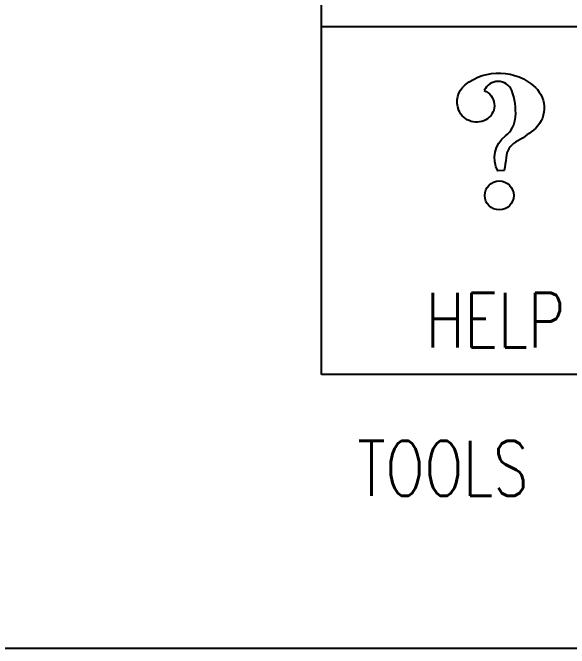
# Model space of a CAD drawing. Extents: x 1.7 to 12.8, y 1.1 to 13.1.
# Drawn here: x 4.274 to 4.917, y 1.067 to 1.801 of the extents above; entities that cross this region are included whole.
import ezdxf
from ezdxf.enums import TextEntityAlignment as Align

# ---------------------------------------------------------------- set-up
doc = ezdxf.new("R2010")
doc.units = 0
doc.header["$MEASUREMENT"] = 0
for name, color, linetype in [('Borders', 252, 'Continuous'), ('Icons', 7, 'Continuous'), ('Text English', 7, 'Continuous')]:
    doc.layers.add(name, color=color, linetype=linetype)
doc.styles.add('Roman Simplex', font='romans.shx', dxfattribs={"width": 0.75, "height": 0.0625})

# ---------------------------------------------------------------- blocks, each defined once
blk = doc.blocks.new('HELP')
at = {"layer": 'Icons', "color": 1}
blk.add_lwpolyline([(4.81861, 1.71132, -0.597294), (4.8223, 1.6789, -0.475875), (4.78914, 1.68848, -0.334844), (4.79651, 1.71795, -0.374091), (4.87756, 1.715, -0.460588), (4.87534, 1.66564, -0.033314), (4.85472, 1.65164, 0.246095), (4.84366, 1.63396, -0.036462), (4.84145, 1.61922), (4.83409, 1.61849, -0.366386), (4.84293, 1.65901, 0.216936), (4.85472, 1.68111, 0.104384), (4.8503, 1.71132, 0.665617), (4.81861, 1.71132)], format="xyb", dxfattribs=at)
blk.add_circle((4.83586, 1.59023), 0.01669, dxfattribs=at)

msp = doc.modelspace()

# ---------------------------------------------------------------- linework, layer by layer
at = {"layer": 'Borders'}
for p, q in [((4.63033, 1.38331), (4.63033, 3.79585)), ((4.63033, 1.7854), (6.23869, 1.7854)), ((6.23869, 1.38331), (4.63033, 1.38331))]:
    msp.add_line(p, q, dxfattribs=at)
at = {"layer": 'Borders', "color": 252}
msp.add_lwpolyline([(12.77103, 1.18765), (12.77103, 13.01042, 0.414214), (12.65062, 13.13082), (1.83647, 13.13082, 0.414214), (1.71606, 13.01042), (1.71606, 1.18765, 0.414214), (1.83647, 1.06725), (12.65062, 1.06725, 0.414214)], format="xyb", close=True, dxfattribs=at)
at = {"layer": 'Icons', "color": 1}
msp.add_lwpolyline([(4.81861, 1.71132, -0.597294), (4.8223, 1.6789, -0.475875), (4.78914, 1.68848, -0.334844), (4.79651, 1.71795, -0.374091), (4.87756, 1.715, -0.460588), (4.87534, 1.66564, -0.033314), (4.85472, 1.65164, 0.246095), (4.84366, 1.63396, -0.036462), (4.84145, 1.61922), (4.83409, 1.61849, -0.366386), (4.84293, 1.65901, 0.216936), (4.85472, 1.68111, 0.104384), (4.8503, 1.71132, 0.665617), (4.81861, 1.71132)], format="xyb", dxfattribs=at)
msp.add_circle((4.83586, 1.59023), 0.01669, dxfattribs=at)

# ---------------------------------------------------------------- block references
msp.add_blockref('HELP', (0, 0))

# ---------------------------------------------------------------- texts
at = {"layer": 'Text English', "style": 'Roman Simplex', "width": 0.75}
msp.add_text('HELP', height=0.063361, dxfattribs=at).set_placement((4.83138, 1.41456), align=Align.CENTER)
at = {"layer": 'Text English', "color": 1, "style": 'Roman Simplex', "width": 0.75}
msp.add_text('TOOLS', height=0.0634, dxfattribs=at).set_placement((4.67191, 1.24333))

doc.saveas('drawing.dxf')
